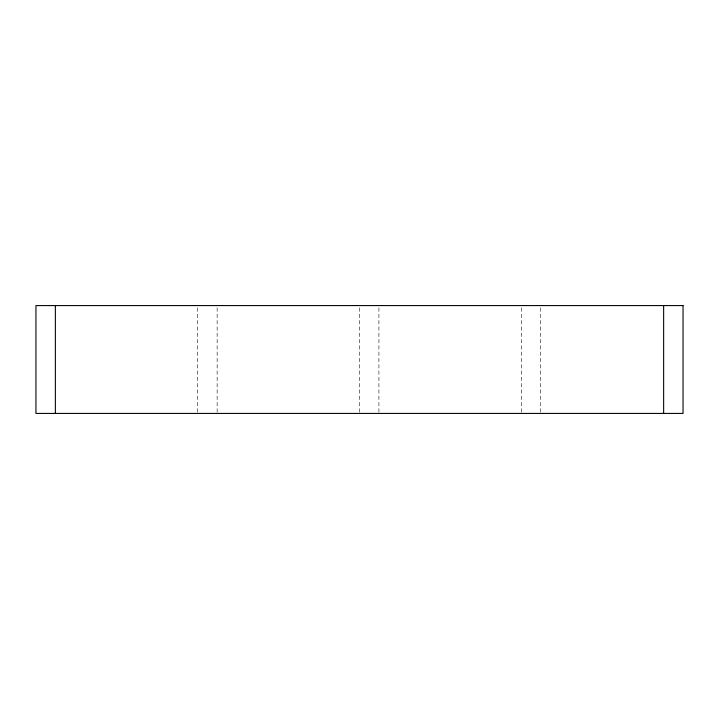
<?xml version="1.0" encoding="UTF-8"?>
<svg xmlns="http://www.w3.org/2000/svg" width="719" height="719" viewBox="0 0 719 719"><rect width="100%" height="100%" fill="white"/><g stroke="black" fill="none" stroke-linecap="round" stroke-linejoin="round"><path stroke-width="0.54" stroke-dasharray="3.6 2.7" d="M540.688 307.822L540.688 413.425M521.275 307.822L521.275 412.302M378.913 307.822L378.913 413.425M359.5 307.822L359.5 412.302M217.138 307.822L217.138 413.425M197.725 307.822L197.725 412.302"/><path stroke-width="1.08" d="M663.637 305.575L663.637 413.425M55.363 305.575L55.363 413.425M683.05 305.575L35.95 305.575L35.95 413.425L683.05 413.425L683.05 305.575"/></g></svg>
